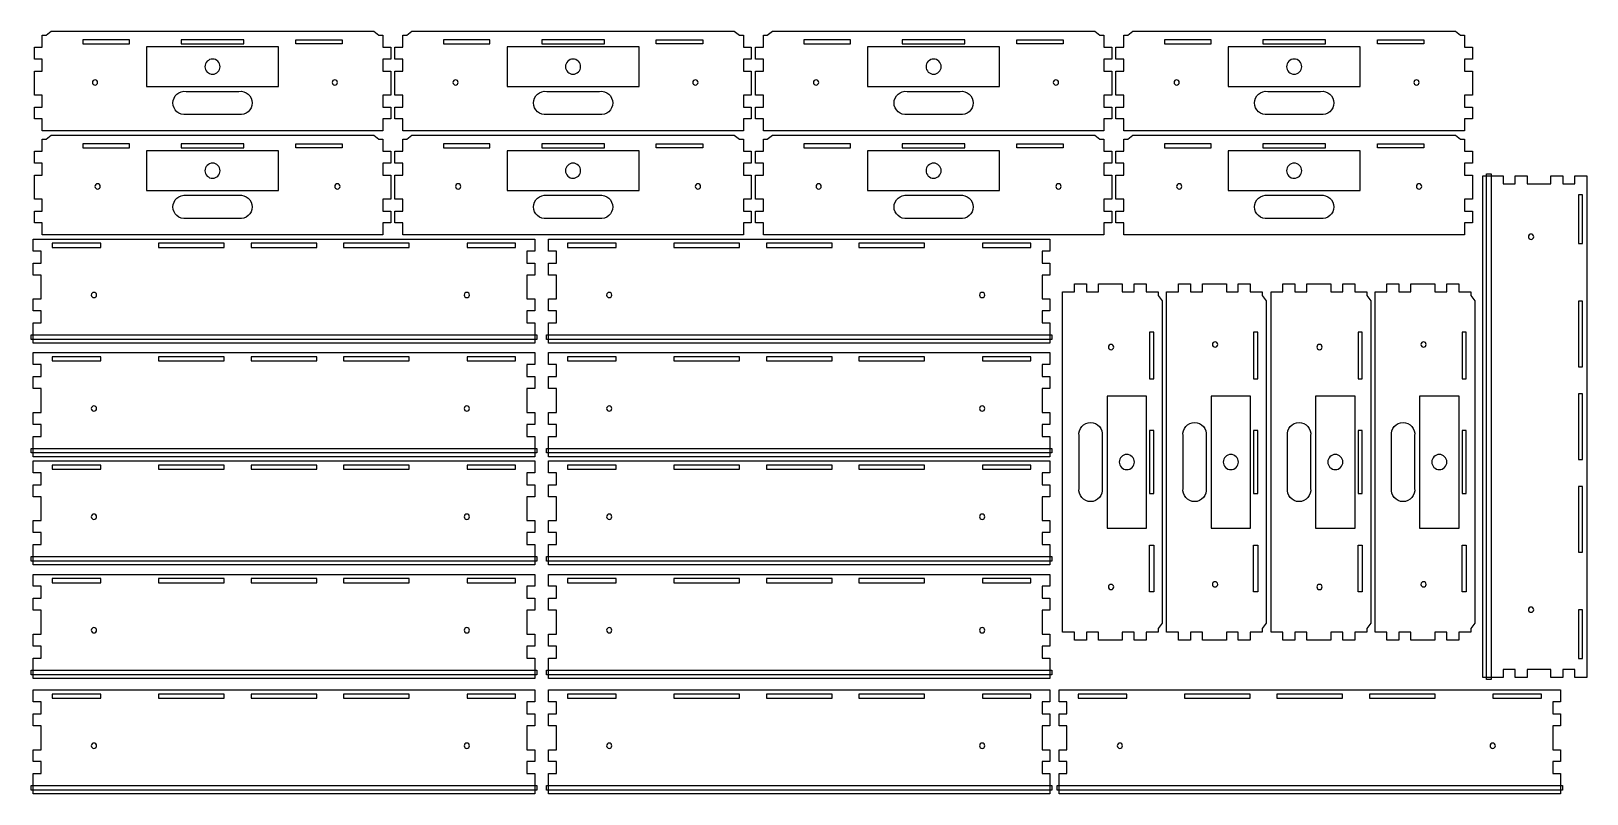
# Model space of a CAD drawing. Extents: x 10 to 2367, y 23 to 1178.
import ezdxf

# ---------------------------------------------------------------- set-up
doc = ezdxf.new("R2010")
doc.units = 0
doc.layers.add('12MM_OSB_REGULAR_DRAWER_HO', color=18, linetype='CONTINUOUS')
doc.layers.add('SSS', color=18, linetype='CONTINUOUS')

msp = doc.modelspace()

# ---------------------------------------------------------------- linework, layer by layer
at = {"layer": '12MM_OSB_REGULAR_DRAWER_HO'}
for points in [[(106.7, 1104.6, 0.414214), (102.7, 1100.6, 0.414214), (106.7, 1096.6, 0.414214), (110.7, 1100.6, 0.414214)], [(470.1, 1104.6, 0.414214), (466.1, 1100.6, 0.414214), (470.1, 1096.6, 0.414214), (474.1, 1100.6, 0.414214)], [(653, 1104.6, 0.414214), (649, 1100.6, 0.414214), (653, 1096.6, 0.414214), (657, 1100.6, 0.414214)], [(1016.4, 1104.6, 0.414214), (1012.4, 1100.6, 0.414214), (1016.4, 1096.6, 0.414214), (1020.4, 1100.6, 0.414214)], [(1199.3, 1104.6, 0.414214), (1195.3, 1100.6, 0.414214), (1199.3, 1096.6, 0.414214), (1203.3, 1100.6, 0.414214)], [(1562.7, 1104.6, 0.414214), (1558.7, 1100.6, 0.414214), (1562.7, 1096.6, 0.414214), (1566.7, 1100.6, 0.414214)], [(1745.6, 1104.6, 0.414214), (1741.6, 1100.6, 0.414214), (1745.6, 1096.6, 0.414214), (1749.6, 1100.6, 0.414214)], [(2109, 1104.6, 0.414214), (2105, 1100.6, 0.414214), (2109, 1096.6, 0.414214), (2113, 1100.6, 0.414214)], [(110.6, 947.1, 0.414214), (106.6, 943.1, 0.414214), (110.6, 939.1, 0.414214), (114.6, 943.1, 0.414214)], [(474, 947.1, 0.414214), (470, 943.1, 0.414214), (474, 939.1, 0.414214), (478, 943.1, 0.414214)], [(656.9, 947.1, 0.414214), (652.9, 943.1, 0.414214), (656.9, 939.1, 0.414214), (660.9, 943.1, 0.414214)], [(1020.3, 947.1, 0.414214), (1016.3, 943.1, 0.414214), (1020.3, 939.1, 0.414214), (1024.3, 943.1, 0.414214)], [(1203.2, 947.1, 0.414214), (1199.2, 943.1, 0.414214), (1203.2, 939.1, 0.414214), (1207.2, 943.1, 0.414214)], [(1566.6, 947.1, 0.414214), (1562.6, 943.1, 0.414214), (1566.6, 939.1, 0.414214), (1570.6, 943.1, 0.414214)], [(1749.5, 947.1, 0.414214), (1745.5, 943.1, 0.414214), (1749.5, 939.1, 0.414214), (1753.5, 943.1, 0.414214)], [(2112.9, 947.1, 0.414214), (2108.9, 943.1, 0.414214), (2112.9, 939.1, 0.414214), (2116.9, 943.1, 0.414214)], [(2282.6, 870.9, 0.414214), (2278.6, 866.9, 0.414214), (2282.6, 862.9, 0.414214), (2286.6, 866.9, 0.414214)], [(101, 778.6, 0.414214), (105, 774.6, 0.414214), (109, 778.6, 0.414214), (105, 782.6, 0.414214)], [(666.1, 778.6, 0.414214), (670.1, 774.6, 0.414214), (674.1, 778.6, 0.414214), (670.1, 782.6, 0.414214)], [(881.8, 778.6, 0.414214), (885.8, 774.6, 0.414214), (889.8, 778.6, 0.414214), (885.8, 782.6, 0.414214)], [(1446.9, 778.6, 0.414214), (1450.9, 774.6, 0.414214), (1454.9, 778.6, 0.414214), (1450.9, 782.6, 0.414214)], [(1807.8, 703.6, 0.414214), (1803.8, 707.6, 0.414214), (1799.8, 703.6, 0.414214), (1803.8, 699.6, 0.414214)], [(2123.7, 703.6, 0.414214), (2119.7, 707.6, 0.414214), (2115.7, 703.6, 0.414214), (2119.7, 699.6, 0.414214)], [(1650.2, 699.7, 0.414214), (1646.2, 703.7, 0.414214), (1642.2, 699.7, 0.414214), (1646.2, 695.7, 0.414214)], [(1966.1, 699.7, 0.414214), (1962.1, 703.7, 0.414214), (1958.1, 699.7, 0.414214), (1962.1, 695.7, 0.414214)], [(101, 606.6, 0.414214), (105, 602.6, 0.414214), (109, 606.6, 0.414214), (105, 610.6, 0.414214)], [(666.1, 606.6, 0.414214), (670.1, 602.6, 0.414214), (674.1, 606.6, 0.414214), (670.1, 610.6, 0.414214)], [(881.8, 606.6, 0.414214), (885.8, 602.6, 0.414214), (889.8, 606.6, 0.414214), (885.8, 610.6, 0.414214)], [(1446.9, 606.6, 0.414214), (1450.9, 602.6, 0.414214), (1454.9, 606.6, 0.414214), (1450.9, 610.6, 0.414214)], [(101, 442.7, 0.414214), (105, 438.7, 0.414214), (109, 442.7, 0.414214), (105, 446.7, 0.414214)], [(666.1, 442.7, 0.414214), (670.1, 438.7, 0.414214), (674.1, 442.7, 0.414214), (670.1, 446.7, 0.414214)], [(881.8, 442.7, 0.414214), (885.8, 438.7, 0.414214), (889.8, 442.7, 0.414214), (885.8, 446.7, 0.414214)], [(1446.9, 442.7, 0.414214), (1450.9, 438.7, 0.414214), (1454.9, 442.7, 0.414214), (1450.9, 446.7, 0.414214)], [(1650.2, 336.3, 0.414214), (1646.2, 340.3, 0.414214), (1642.2, 336.3, 0.414214), (1646.2, 332.3, 0.414214)], [(1807.8, 340.3, 0.414214), (1803.8, 344.3, 0.414214), (1799.8, 340.3, 0.414214), (1803.8, 336.3, 0.414214)], [(1966.1, 336.3, 0.414214), (1962.1, 340.3, 0.414214), (1958.1, 336.3, 0.414214), (1962.1, 332.3, 0.414214)], [(2123.7, 340.3, 0.414214), (2119.7, 344.3, 0.414214), (2115.7, 340.3, 0.414214), (2119.7, 336.3, 0.414214)], [(2282.6, 305.9, 0.414214), (2278.6, 301.9, 0.414214), (2282.6, 297.9, 0.414214), (2286.6, 301.9, 0.414214)], [(101, 270.7, 0.414214), (105, 266.7, 0.414214), (109, 270.7, 0.414214), (105, 274.7, 0.414214)], [(666.1, 270.7, 0.414214), (670.1, 266.7, 0.414214), (674.1, 270.7, 0.414214), (670.1, 274.7, 0.414214)], [(881.8, 270.7, 0.414214), (885.8, 266.7, 0.414214), (889.8, 270.7, 0.414214), (885.8, 274.7, 0.414214)], [(1446.9, 270.7, 0.414214), (1450.9, 266.7, 0.414214), (1454.9, 270.7, 0.414214), (1450.9, 274.7, 0.414214)], [(101, 95.8, 0.414214), (105, 91.8, 0.414214), (109, 95.8, 0.414214), (105, 99.8, 0.414214)], [(666.1, 95.8, 0.414214), (670.1, 91.8, 0.414214), (674.1, 95.8, 0.414214), (670.1, 99.8, 0.414214)], [(881.8, 95.8, 0.414214), (885.8, 91.8, 0.414214), (889.8, 95.8, 0.414214), (885.8, 99.8, 0.414214)], [(1446.9, 95.8, 0.414214), (1450.9, 91.8, 0.414214), (1454.9, 95.8, 0.414214), (1450.9, 99.8, 0.414214)], [(1655.6, 95.8, 0.414214), (1659.6, 91.8, 0.414214), (1663.6, 95.8, 0.414214), (1659.6, 99.8, 0.414214)], [(2220.6, 95.8, 0.414214), (2224.6, 91.8, 0.414214), (2228.6, 95.8, 0.414214), (2224.6, 99.8, 0.414214)]]:
    msp.add_lwpolyline(points, format="xyb", close=True, dxfattribs=at)
at = {"layer": 'SSS'}
for points in [[(14.8, 1154), (26.8, 1154), (26.8, 1172.1), (32.8, 1172.1), (40.4, 1178.3), (529.1, 1178.3), (536.8, 1172.1), (542.8, 1172.1), (542.8, 1154), (554.8, 1154), (554.8, 1135.9), (542.8, 1135.9), (542.8, 1117.8), (554.8, 1117.8), (554.8, 1081.5), (542.8, 1081.5), (542.8, 1063.4), (554.8, 1063.4), (554.8, 1045.3), (542.8, 1045.3), (542.8, 1027.2), (26.8, 1027.2), (26.8, 1045.3), (14.8, 1045.3), (14.8, 1063.4), (26.8, 1063.4), (26.8, 1081.5), (14.8, 1081.5), (14.8, 1117.8), (26.8, 1117.8), (26.8, 1135.9), (14.8, 1135.9)], [(88.3, 1165.3), (88.3, 1159.1), (158.8, 1159.1), (158.8, 1165.3)], [(237.3, 1165.3), (237.3, 1159.1), (332.3, 1159.1), (332.3, 1165.3)], [(410.8, 1159.1), (410.8, 1165.3), (481.3, 1165.3), (481.3, 1159.1)], [(561.1, 1154), (573.1, 1154), (573.1, 1172.1), (579.1, 1172.1), (586.7, 1178.3), (1075.4, 1178.3), (1083.1, 1172.1), (1089.1, 1172.1), (1089.1, 1154), (1101.1, 1154), (1101.1, 1135.9), (1089.1, 1135.9), (1089.1, 1117.8), (1101.1, 1117.8), (1101.1, 1081.5), (1089.1, 1081.5), (1089.1, 1063.4), (1101.1, 1063.4), (1101.1, 1045.3), (1089.1, 1045.3), (1089.1, 1027.2), (573.1, 1027.2), (573.1, 1045.3), (561.1, 1045.3), (561.1, 1063.4), (573.1, 1063.4), (573.1, 1081.5), (561.1, 1081.5), (561.1, 1117.8), (573.1, 1117.8), (573.1, 1135.9), (561.1, 1135.9)], [(634.6, 1165.3), (634.6, 1159.1), (705.1, 1159.1), (705.1, 1165.3)], [(783.6, 1165.3), (783.6, 1159.1), (878.6, 1159.1), (878.6, 1165.3)], [(957.1, 1159.1), (957.1, 1165.3), (1027.6, 1165.3), (1027.6, 1159.1)], [(1107.4, 1154), (1119.4, 1154), (1119.4, 1172.1), (1125.4, 1172.1), (1133, 1178.3), (1621.7, 1178.3), (1629.4, 1172.1), (1635.4, 1172.1), (1635.4, 1154), (1647.4, 1154), (1647.4, 1135.9), (1635.4, 1135.9), (1635.4, 1117.8), (1647.4, 1117.8), (1647.4, 1081.5), (1635.4, 1081.5), (1635.4, 1063.4), (1647.4, 1063.4), (1647.4, 1045.3), (1635.4, 1045.3), (1635.4, 1027.2), (1119.4, 1027.2), (1119.4, 1045.3), (1107.4, 1045.3), (1107.4, 1063.4), (1119.4, 1063.4), (1119.4, 1081.5), (1107.4, 1081.5), (1107.4, 1117.8), (1119.4, 1117.8), (1119.4, 1135.9), (1107.4, 1135.9)], [(1180.9, 1165.3), (1180.9, 1159.1), (1251.4, 1159.1), (1251.4, 1165.3)], [(1329.9, 1165.3), (1329.9, 1159.1), (1424.9, 1159.1), (1424.9, 1165.3)], [(1503.4, 1159.1), (1503.4, 1165.3), (1573.9, 1165.3), (1573.9, 1159.1)], [(1653.7, 1154), (1665.7, 1154), (1665.7, 1172.1), (1671.7, 1172.1), (1679.3, 1178.3), (2168, 1178.3), (2175.7, 1172.1), (2181.7, 1172.1), (2181.7, 1154), (2193.7, 1154), (2193.7, 1135.9), (2181.7, 1135.9), (2181.7, 1117.8), (2193.7, 1117.8), (2193.7, 1081.5), (2181.7, 1081.5), (2181.7, 1063.4), (2193.7, 1063.4), (2193.7, 1045.3), (2181.7, 1045.3), (2181.7, 1027.2), (1665.7, 1027.2), (1665.7, 1045.3), (1653.7, 1045.3), (1653.7, 1063.4), (1665.7, 1063.4), (1665.7, 1081.5), (1653.7, 1081.5), (1653.7, 1117.8), (1665.7, 1117.8), (1665.7, 1135.9), (1653.7, 1135.9)], [(1727.2, 1165.3), (1727.2, 1159.1), (1797.7, 1159.1), (1797.7, 1165.3)], [(1876.2, 1165.3), (1876.2, 1159.1), (1971.2, 1159.1), (1971.2, 1165.3)], [(2049.7, 1159.1), (2049.7, 1165.3), (2120.2, 1165.3), (2120.2, 1159.1)], [(184.8, 1094.5), (384.8, 1094.5), (384.8, 1154.5), (184.8, 1154.5)], [(731.1, 1094.5), (931.1, 1094.5), (931.1, 1154.5), (731.1, 1154.5)], [(1277.4, 1094.5), (1477.4, 1094.5), (1477.4, 1154.5), (1277.4, 1154.5)], [(1823.7, 1094.5), (2023.7, 1094.5), (2023.7, 1154.5), (1823.7, 1154.5)], [(14.8, 996.4), (26.8, 996.4), (26.8, 1014.6), (32.8, 1014.6), (40.4, 1020.8), (529.1, 1020.8), (536.8, 1014.6), (542.8, 1014.6), (542.8, 996.4), (554.8, 996.4), (554.8, 978.3), (542.8, 978.3), (542.8, 960.2), (554.8, 960.2), (554.8, 923.9), (542.8, 923.9), (542.8, 905.8), (554.8, 905.8), (554.8, 887.7), (542.8, 887.7), (542.8, 869.6), (26.8, 869.6), (26.8, 887.7), (14.8, 887.7), (14.8, 905.8), (26.8, 905.8), (26.8, 923.9), (14.8, 923.9), (14.8, 960.2), (26.8, 960.2), (26.8, 978.3), (14.8, 978.3)], [(561.1, 996.4), (573.1, 996.4), (573.1, 1014.6), (579.1, 1014.6), (586.7, 1020.8), (1075.4, 1020.8), (1083.1, 1014.6), (1089.1, 1014.6), (1089.1, 996.4), (1101.1, 996.4), (1101.1, 978.3), (1089.1, 978.3), (1089.1, 960.2), (1101.1, 960.2), (1101.1, 923.9), (1089.1, 923.9), (1089.1, 905.8), (1101.1, 905.8), (1101.1, 887.7), (1089.1, 887.7), (1089.1, 869.6), (573.1, 869.6), (573.1, 887.7), (561.1, 887.7), (561.1, 905.8), (573.1, 905.8), (573.1, 923.9), (561.1, 923.9), (561.1, 960.2), (573.1, 960.2), (573.1, 978.3), (561.1, 978.3)], [(1107.4, 996.4), (1119.4, 996.4), (1119.4, 1014.6), (1125.4, 1014.6), (1133, 1020.8), (1621.7, 1020.8), (1629.4, 1014.6), (1635.4, 1014.6), (1635.4, 996.4), (1647.4, 996.4), (1647.4, 978.3), (1635.4, 978.3), (1635.4, 960.2), (1647.4, 960.2), (1647.4, 923.9), (1635.4, 923.9), (1635.4, 905.8), (1647.4, 905.8), (1647.4, 887.7), (1635.4, 887.7), (1635.4, 869.6), (1119.4, 869.6), (1119.4, 887.7), (1107.4, 887.7), (1107.4, 905.8), (1119.4, 905.8), (1119.4, 923.9), (1107.4, 923.9), (1107.4, 960.2), (1119.4, 960.2), (1119.4, 978.3), (1107.4, 978.3)], [(1653.7, 996.4), (1665.7, 996.4), (1665.7, 1014.6), (1671.7, 1014.6), (1679.3, 1020.8), (2168, 1020.8), (2175.7, 1014.6), (2181.7, 1014.6), (2181.7, 996.4), (2193.7, 996.4), (2193.7, 978.3), (2181.7, 978.3), (2181.7, 960.2), (2193.7, 960.2), (2193.7, 923.9), (2181.7, 923.9), (2181.7, 905.8), (2193.7, 905.8), (2193.7, 887.7), (2181.7, 887.7), (2181.7, 869.6), (1665.7, 869.6), (1665.7, 887.7), (1653.7, 887.7), (1653.7, 905.8), (1665.7, 905.8), (1665.7, 923.9), (1653.7, 923.9), (1653.7, 960.2), (1665.7, 960.2), (1665.7, 978.3), (1653.7, 978.3)], [(88.3, 1007.7), (88.3, 1001.5), (158.8, 1001.5), (158.8, 1007.7)], [(184.8, 936.9), (384.8, 936.9), (384.8, 996.9), (184.8, 996.9)], [(237.3, 1007.7), (237.3, 1001.5), (332.3, 1001.5), (332.3, 1007.7)], [(410.8, 1001.5), (410.8, 1007.7), (481.3, 1007.7), (481.3, 1001.5)], [(634.6, 1007.7), (634.6, 1001.5), (705.1, 1001.5), (705.1, 1007.7)], [(731.1, 936.9), (931.1, 936.9), (931.1, 996.9), (731.1, 996.9)], [(783.6, 1007.7), (783.6, 1001.5), (878.6, 1001.5), (878.6, 1007.7)], [(957.1, 1001.5), (957.1, 1007.7), (1027.6, 1007.7), (1027.6, 1001.5)], [(1180.9, 1007.7), (1180.9, 1001.5), (1251.4, 1001.5), (1251.4, 1007.7)], [(1277.4, 936.9), (1477.4, 936.9), (1477.4, 996.9), (1277.4, 996.9)], [(1329.9, 1007.7), (1329.9, 1001.5), (1424.9, 1001.5), (1424.9, 1007.7)], [(1503.4, 1001.5), (1503.4, 1007.7), (1573.9, 1007.7), (1573.9, 1001.5)], [(1727.2, 1007.7), (1727.2, 1001.5), (1797.7, 1001.5), (1797.7, 1007.7)], [(1823.7, 936.9), (2023.7, 936.9), (2023.7, 996.9), (1823.7, 996.9)], [(1876.2, 1007.7), (1876.2, 1001.5), (1971.2, 1001.5), (1971.2, 1007.7)], [(2049.7, 1001.5), (2049.7, 1007.7), (2120.2, 1007.7), (2120.2, 1001.5)], [(2209.6, 959.1), (2240.3, 959.1), (2240.3, 947.1), (2258.5, 947.1), (2258.5, 959.1), (2276.6, 959.1), (2276.6, 947.1), (2312.8, 947.1), (2312.8, 959.1), (2331, 959.1), (2331, 947.1), (2349.1, 947.1), (2349.1, 959.1), (2367.2, 959.1), (2367.2, 199.1), (2349.1, 199.1), (2349.1, 211.1), (2331, 211.1), (2331, 199.1), (2312.8, 199.1), (2312.8, 211.1), (2276.6, 211.1), (2276.6, 199.1), (2258.5, 199.1), (2258.5, 211.1), (2240.3, 211.1), (2240.3, 199.1), (2209.6, 199.1)], [(2215.2, 962.1), (2222.2, 962.1), (2222.2, 196.1), (2215.2, 196.1)], [(2354.6, 930.1), (2354.6, 856.6), (2360.8, 856.6), (2360.8, 930.1)], [(12.9, 705.7), (12.9, 736.4), (24.9, 736.4), (24.9, 754.5), (12.9, 754.5), (12.9, 772.6), (24.9, 772.6), (24.9, 808.9), (12.9, 808.9), (12.9, 827), (24.9, 827), (24.9, 845.1), (12.9, 845.1), (12.9, 863.3), (772.9, 863.3), (772.9, 845.1), (760.9, 845.1), (760.9, 827), (772.9, 827), (772.9, 808.9), (760.9, 808.9), (760.9, 772.6), (772.9, 772.6), (772.9, 754.5), (760.9, 754.5), (760.9, 736.4), (772.9, 736.4), (772.9, 705.7)], [(41.9, 850.7), (115.4, 850.7), (115.4, 856.9), (41.9, 856.9)], [(202.9, 850.7), (302.4, 850.7), (302.4, 856.9), (202.9, 856.9)], [(343.1, 850.7), (442.6, 850.7), (442.6, 856.9), (343.1, 856.9)], [(483.4, 850.7), (582.9, 850.7), (582.9, 856.9), (483.4, 856.9)], [(670.4, 850.7), (743.9, 850.7), (743.9, 856.9), (670.4, 856.9)], [(793.7, 705.7), (793.7, 736.4), (805.7, 736.4), (805.7, 754.5), (793.7, 754.5), (793.7, 772.6), (805.7, 772.6), (805.7, 808.9), (793.7, 808.9), (793.7, 827), (805.7, 827), (805.7, 845.1), (793.7, 845.1), (793.7, 863.3), (1553.7, 863.3), (1553.7, 845.1), (1541.7, 845.1), (1541.7, 827), (1553.7, 827), (1553.7, 808.9), (1541.7, 808.9), (1541.7, 772.6), (1553.7, 772.6), (1553.7, 754.5), (1541.7, 754.5), (1541.7, 736.4), (1553.7, 736.4), (1553.7, 705.7)], [(822.7, 850.7), (896.2, 850.7), (896.2, 856.9), (822.7, 856.9)], [(983.7, 850.7), (1083.2, 850.7), (1083.2, 856.9), (983.7, 856.9)], [(1123.9, 850.7), (1223.4, 850.7), (1223.4, 856.9), (1123.9, 856.9)], [(1264.2, 850.7), (1363.7, 850.7), (1363.7, 856.9), (1264.2, 856.9)], [(1451.2, 850.7), (1524.7, 850.7), (1524.7, 856.9), (1451.2, 856.9)], [(1699.6, 795.6), (1699.6, 783.6), (1717.7, 783.6), (1717.7, 777.6), (1723.9, 769.9), (1723.9, 281.3), (1717.7, 273.6), (1717.7, 267.6), (1699.6, 267.6), (1699.6, 255.6), (1681.4, 255.6), (1681.4, 267.6), (1663.3, 267.6), (1663.3, 255.6), (1627.1, 255.6), (1627.1, 267.6), (1608.9, 267.6), (1608.9, 255.6), (1590.8, 255.6), (1590.8, 267.6), (1572.7, 267.6), (1572.7, 783.6), (1590.8, 783.6), (1590.8, 795.6), (1608.9, 795.6), (1608.9, 783.6), (1627.1, 783.6), (1627.1, 795.6), (1663.3, 795.6), (1663.3, 783.6), (1681.4, 783.6), (1681.4, 795.6)], [(1857.2, 795.6), (1857.2, 783.6), (1875.3, 783.6), (1875.3, 777.6), (1881.5, 769.9), (1881.5, 281.3), (1875.3, 273.6), (1875.3, 267.6), (1857.2, 267.6), (1857.2, 255.6), (1839, 255.6), (1839, 267.6), (1820.9, 267.6), (1820.9, 255.6), (1784.7, 255.6), (1784.7, 267.6), (1766.5, 267.6), (1766.5, 255.6), (1748.4, 255.6), (1748.4, 267.6), (1730.3, 267.6), (1730.3, 783.6), (1748.4, 783.6), (1748.4, 795.6), (1766.5, 795.6), (1766.5, 783.6), (1784.7, 783.6), (1784.7, 795.6), (1820.9, 795.6), (1820.9, 783.6), (1839, 783.6), (1839, 795.6)], [(2015.5, 795.6), (2015.5, 783.6), (2033.6, 783.6), (2033.6, 777.6), (2039.8, 769.9), (2039.8, 281.3), (2033.6, 273.6), (2033.6, 267.6), (2015.5, 267.6), (2015.5, 255.6), (1997.4, 255.6), (1997.4, 267.6), (1979.2, 267.6), (1979.2, 255.6), (1943, 255.6), (1943, 267.6), (1924.9, 267.6), (1924.9, 255.6), (1906.7, 255.6), (1906.7, 267.6), (1888.6, 267.6), (1888.6, 783.6), (1906.7, 783.6), (1906.7, 795.6), (1924.9, 795.6), (1924.9, 783.6), (1943, 783.6), (1943, 795.6), (1979.2, 795.6), (1979.2, 783.6), (1997.4, 783.6), (1997.4, 795.6)], [(2173.1, 795.6), (2173.1, 783.6), (2191.2, 783.6), (2191.2, 777.6), (2197.4, 769.9), (2197.4, 281.3), (2191.2, 273.6), (2191.2, 267.6), (2173.1, 267.6), (2173.1, 255.6), (2155, 255.6), (2155, 267.6), (2136.8, 267.6), (2136.8, 255.6), (2100.6, 255.6), (2100.6, 267.6), (2082.5, 267.6), (2082.5, 255.6), (2064.3, 255.6), (2064.3, 267.6), (2046.2, 267.6), (2046.2, 783.6), (2064.3, 783.6), (2064.3, 795.6), (2082.5, 795.6), (2082.5, 783.6), (2100.6, 783.6), (2100.6, 795.6), (2136.8, 795.6), (2136.8, 783.6), (2155, 783.6), (2155, 795.6)], [(2354.6, 769.1), (2354.6, 669.6), (2360.8, 669.6), (2360.8, 769.1)], [(9.9, 711.3), (9.9, 718.3), (775.9, 718.3), (775.9, 711.3)], [(790.7, 711.3), (790.7, 718.3), (1556.7, 718.3), (1556.7, 711.3)], [(1710.8, 722.1), (1704.6, 722.1), (1704.6, 651.6), (1710.8, 651.6)], [(1868.4, 722.1), (1862.2, 722.1), (1862.2, 651.6), (1868.4, 651.6)], [(2026.7, 722.1), (2020.5, 722.1), (2020.5, 651.6), (2026.7, 651.6)], [(2184.3, 722.1), (2178.1, 722.1), (2178.1, 651.6), (2184.3, 651.6)], [(12.9, 533.7), (12.9, 564.4), (24.9, 564.4), (24.9, 582.5), (12.9, 582.5), (12.9, 600.6), (24.9, 600.6), (24.9, 636.9), (12.9, 636.9), (12.9, 655), (24.9, 655), (24.9, 673.1), (12.9, 673.1), (12.9, 691.3), (772.9, 691.3), (772.9, 673.1), (760.9, 673.1), (760.9, 655), (772.9, 655), (772.9, 636.9), (760.9, 636.9), (760.9, 600.6), (772.9, 600.6), (772.9, 582.5), (760.9, 582.5), (760.9, 564.4), (772.9, 564.4), (772.9, 533.7)], [(41.9, 678.7), (115.4, 678.7), (115.4, 684.9), (41.9, 684.9)], [(202.9, 678.7), (302.4, 678.7), (302.4, 684.9), (202.9, 684.9)], [(343.1, 678.7), (442.6, 678.7), (442.6, 684.9), (343.1, 684.9)], [(483.4, 678.7), (582.9, 678.7), (582.9, 684.9), (483.4, 684.9)], [(670.4, 678.7), (743.9, 678.7), (743.9, 684.9), (670.4, 684.9)], [(793.7, 533.7), (793.7, 564.4), (805.7, 564.4), (805.7, 582.5), (793.7, 582.5), (793.7, 600.6), (805.7, 600.6), (805.7, 636.9), (793.7, 636.9), (793.7, 655), (805.7, 655), (805.7, 673.1), (793.7, 673.1), (793.7, 691.3), (1553.7, 691.3), (1553.7, 673.1), (1541.7, 673.1), (1541.7, 655), (1553.7, 655), (1553.7, 636.9), (1541.7, 636.9), (1541.7, 600.6), (1553.7, 600.6), (1553.7, 582.5), (1541.7, 582.5), (1541.7, 564.4), (1553.7, 564.4), (1553.7, 533.7)], [(822.7, 678.7), (896.2, 678.7), (896.2, 684.9), (822.7, 684.9)], [(983.7, 678.7), (1083.2, 678.7), (1083.2, 684.9), (983.7, 684.9)], [(1123.9, 678.7), (1223.4, 678.7), (1223.4, 684.9), (1123.9, 684.9)], [(1264.2, 678.7), (1363.7, 678.7), (1363.7, 684.9), (1264.2, 684.9)], [(1451.2, 678.7), (1524.7, 678.7), (1524.7, 684.9), (1451.2, 684.9)], [(1640.1, 625.6), (1640.1, 425.6), (1700.1, 425.6), (1700.1, 625.6)], [(1797.7, 625.6), (1797.7, 425.6), (1857.7, 425.6), (1857.7, 625.6)], [(1956, 625.6), (1956, 425.6), (2016, 425.6), (2016, 625.6)], [(2113.6, 625.6), (2113.6, 425.6), (2173.6, 425.6), (2173.6, 625.6)], [(2354.6, 628.9), (2354.6, 529.4), (2360.8, 529.4), (2360.8, 628.9)], [(1710.8, 573.1), (1704.6, 573.1), (1704.6, 478.1), (1710.8, 478.1)], [(1868.4, 573.1), (1862.2, 573.1), (1862.2, 478.1), (1868.4, 478.1)], [(2026.7, 573.1), (2020.5, 573.1), (2020.5, 478.1), (2026.7, 478.1)], [(2184.3, 573.1), (2178.1, 573.1), (2178.1, 478.1), (2184.3, 478.1)], [(9.9, 539.3), (9.9, 546.3), (775.9, 546.3), (775.9, 539.3)], [(790.7, 539.3), (790.7, 546.3), (1556.7, 546.3), (1556.7, 539.3)], [(12.9, 369.8), (12.9, 400.5), (24.9, 400.5), (24.9, 418.6), (12.9, 418.6), (12.9, 436.8), (24.9, 436.8), (24.9, 473), (12.9, 473), (12.9, 491.1), (24.9, 491.1), (24.9, 509.3), (12.9, 509.3), (12.9, 527.4), (772.9, 527.4), (772.9, 509.3), (760.9, 509.3), (760.9, 491.1), (772.9, 491.1), (772.9, 473), (760.9, 473), (760.9, 436.8), (772.9, 436.8), (772.9, 418.6), (760.9, 418.6), (760.9, 400.5), (772.9, 400.5), (772.9, 369.8)], [(41.9, 514.8), (115.4, 514.8), (115.4, 521), (41.9, 521)], [(202.9, 514.8), (302.4, 514.8), (302.4, 521), (202.9, 521)], [(343.1, 514.8), (442.6, 514.8), (442.6, 521), (343.1, 521)], [(483.4, 514.8), (582.9, 514.8), (582.9, 521), (483.4, 521)], [(670.4, 514.8), (743.9, 514.8), (743.9, 521), (670.4, 521)], [(793.7, 369.8), (793.7, 400.5), (805.7, 400.5), (805.7, 418.6), (793.7, 418.6), (793.7, 436.8), (805.7, 436.8), (805.7, 473), (793.7, 473), (793.7, 491.1), (805.7, 491.1), (805.7, 509.3), (793.7, 509.3), (793.7, 527.4), (1553.7, 527.4), (1553.7, 509.3), (1541.7, 509.3), (1541.7, 491.1), (1553.7, 491.1), (1553.7, 473), (1541.7, 473), (1541.7, 436.8), (1553.7, 436.8), (1553.7, 418.6), (1541.7, 418.6), (1541.7, 400.5), (1553.7, 400.5), (1553.7, 369.8)], [(822.7, 514.8), (896.2, 514.8), (896.2, 521), (822.7, 521)], [(983.7, 514.8), (1083.2, 514.8), (1083.2, 521), (983.7, 521)], [(1123.9, 514.8), (1223.4, 514.8), (1223.4, 521), (1123.9, 521)], [(1264.2, 514.8), (1363.7, 514.8), (1363.7, 521), (1264.2, 521)], [(1451.2, 514.8), (1524.7, 514.8), (1524.7, 521), (1451.2, 521)], [(2354.6, 488.6), (2354.6, 389.1), (2360.8, 389.1), (2360.8, 488.6)], [(9.9, 375.4), (9.9, 382.4), (775.9, 382.4), (775.9, 375.4)], [(790.7, 375.4), (790.7, 382.4), (1556.7, 382.4), (1556.7, 375.4)], [(1704.6, 399.6), (1710.8, 399.6), (1710.8, 329.1), (1704.6, 329.1)], [(1862.2, 399.6), (1868.4, 399.6), (1868.4, 329.1), (1862.2, 329.1)], [(2020.5, 399.6), (2026.7, 399.6), (2026.7, 329.1), (2020.5, 329.1)], [(2178.1, 399.6), (2184.3, 399.6), (2184.3, 329.1), (2178.1, 329.1)], [(12.9, 197.8), (12.9, 228.5), (24.9, 228.5), (24.9, 246.6), (12.9, 246.6), (12.9, 264.8), (24.9, 264.8), (24.9, 301), (12.9, 301), (12.9, 319.1), (24.9, 319.1), (24.9, 337.3), (12.9, 337.3), (12.9, 355.4), (772.9, 355.4), (772.9, 337.3), (760.9, 337.3), (760.9, 319.1), (772.9, 319.1), (772.9, 301), (760.9, 301), (760.9, 264.8), (772.9, 264.8), (772.9, 246.6), (760.9, 246.6), (760.9, 228.5), (772.9, 228.5), (772.9, 197.8)], [(793.7, 197.8), (793.7, 228.5), (805.7, 228.5), (805.7, 246.6), (793.7, 246.6), (793.7, 264.8), (805.7, 264.8), (805.7, 301), (793.7, 301), (793.7, 319.1), (805.7, 319.1), (805.7, 337.3), (793.7, 337.3), (793.7, 355.4), (1553.7, 355.4), (1553.7, 337.3), (1541.7, 337.3), (1541.7, 319.1), (1553.7, 319.1), (1553.7, 301), (1541.7, 301), (1541.7, 264.8), (1553.7, 264.8), (1553.7, 246.6), (1541.7, 246.6), (1541.7, 228.5), (1553.7, 228.5), (1553.7, 197.8)], [(41.9, 342.8), (115.4, 342.8), (115.4, 349), (41.9, 349)], [(202.9, 342.8), (302.4, 342.8), (302.4, 349), (202.9, 349)], [(343.1, 342.8), (442.6, 342.8), (442.6, 349), (343.1, 349)], [(483.4, 342.8), (582.9, 342.8), (582.9, 349), (483.4, 349)], [(670.4, 342.8), (743.9, 342.8), (743.9, 349), (670.4, 349)], [(822.7, 342.8), (896.2, 342.8), (896.2, 349), (822.7, 349)], [(983.7, 342.8), (1083.2, 342.8), (1083.2, 349), (983.7, 349)], [(1123.9, 342.8), (1223.4, 342.8), (1223.4, 349), (1123.9, 349)], [(1264.2, 342.8), (1363.7, 342.8), (1363.7, 349), (1264.2, 349)], [(1451.2, 342.8), (1524.7, 342.8), (1524.7, 349), (1451.2, 349)], [(2354.6, 301.6), (2354.6, 228.1), (2360.8, 228.1), (2360.8, 301.6)], [(9.9, 203.4), (9.9, 210.4), (775.9, 210.4), (775.9, 203.4)], [(790.7, 203.4), (790.7, 210.4), (1556.7, 210.4), (1556.7, 203.4)], [(12.9, 22.9), (12.9, 53.6), (24.9, 53.6), (24.9, 71.7), (12.9, 71.7), (12.9, 89.8), (24.9, 89.8), (24.9, 126.1), (12.9, 126.1), (12.9, 144.2), (24.9, 144.2), (24.9, 162.3), (12.9, 162.3), (12.9, 180.4), (772.9, 180.4), (772.9, 162.3), (760.9, 162.3), (760.9, 144.2), (772.9, 144.2), (772.9, 126.1), (760.9, 126.1), (760.9, 89.8), (772.9, 89.8), (772.9, 71.7), (760.9, 71.7), (760.9, 53.6), (772.9, 53.6), (772.9, 22.9)], [(41.9, 167.8), (115.4, 167.8), (115.4, 174), (41.9, 174)], [(202.9, 167.8), (302.4, 167.8), (302.4, 174), (202.9, 174)], [(343.1, 167.8), (442.6, 167.8), (442.6, 174), (343.1, 174)], [(483.4, 167.8), (582.9, 167.8), (582.9, 174), (483.4, 174)], [(670.4, 167.8), (743.9, 167.8), (743.9, 174), (670.4, 174)], [(793.7, 22.9), (793.7, 53.6), (805.7, 53.6), (805.7, 71.7), (793.7, 71.7), (793.7, 89.8), (805.7, 89.8), (805.7, 126.1), (793.7, 126.1), (793.7, 144.2), (805.7, 144.2), (805.7, 162.3), (793.7, 162.3), (793.7, 180.4), (1553.7, 180.4), (1553.7, 162.3), (1541.7, 162.3), (1541.7, 144.2), (1553.7, 144.2), (1553.7, 126.1), (1541.7, 126.1), (1541.7, 89.8), (1553.7, 89.8), (1553.7, 71.7), (1541.7, 71.7), (1541.7, 53.6), (1553.7, 53.6), (1553.7, 22.9)], [(822.7, 167.8), (896.2, 167.8), (896.2, 174), (822.7, 174)], [(983.7, 167.8), (1083.2, 167.8), (1083.2, 174), (983.7, 174)], [(1123.9, 167.8), (1223.4, 167.8), (1223.4, 174), (1123.9, 174)], [(1264.2, 167.8), (1363.7, 167.8), (1363.7, 174), (1264.2, 174)], [(1451.2, 167.8), (1524.7, 167.8), (1524.7, 174), (1451.2, 174)], [(1567.4, 22.9), (1567.4, 53.6), (1579.4, 53.6), (1579.4, 71.7), (1567.4, 71.7), (1567.4, 89.8), (1579.4, 89.8), (1579.4, 126.1), (1567.4, 126.1), (1567.4, 144.2), (1579.4, 144.2), (1579.4, 162.3), (1567.4, 162.3), (1567.4, 180.4), (2327.4, 180.4), (2327.4, 162.3), (2315.4, 162.3), (2315.4, 144.2), (2327.4, 144.2), (2327.4, 126.1), (2315.4, 126.1), (2315.4, 89.8), (2327.4, 89.8), (2327.4, 71.7), (2315.4, 71.7), (2315.4, 53.6), (2327.4, 53.6), (2327.4, 22.9)], [(1596.4, 167.8), (1669.9, 167.8), (1669.9, 174), (1596.4, 174)], [(1757.4, 167.8), (1856.9, 167.8), (1856.9, 174), (1757.4, 174)], [(1897.6, 167.8), (1997.1, 167.8), (1997.1, 174), (1897.6, 174)], [(2037.9, 167.8), (2137.4, 167.8), (2137.4, 174), (2037.9, 174)], [(2224.9, 167.8), (2298.4, 167.8), (2298.4, 174), (2224.9, 174)], [(9.9, 28.4), (9.9, 35.4), (775.9, 35.4), (775.9, 28.4)], [(790.7, 28.4), (790.7, 35.4), (1556.7, 35.4), (1556.7, 28.4)], [(1564.4, 28.4), (1564.4, 35.4), (2330.4, 35.4), (2330.4, 28.4)]]:
    msp.add_lwpolyline(points, close=True, dxfattribs=at)
for points in [[(284.8, 1136, 0.414214), (273.3, 1124.5, 0.414214), (284.8, 1113.1, 0.414214), (296.2, 1124.5, 0.414214)], [(831.1, 1136, 0.414214), (819.6, 1124.5, 0.414214), (831.1, 1113.1, 0.414214), (842.5, 1124.5, 0.414214)], [(1377.4, 1136, 0.414214), (1365.9, 1124.5, 0.414214), (1377.4, 1113.1, 0.414214), (1388.8, 1124.5, 0.414214)], [(1923.7, 1136, 0.414214), (1912.2, 1124.5, 0.414214), (1923.7, 1113.1, 0.414214), (1935.1, 1124.5, 0.414214)], [(244.8, 1087.1), (324.8, 1087.1, -0.453768), (344.8, 1069.6, -0.453768), (324.8, 1052.1), (244.8, 1052.1, -0.453768), (224.8, 1069.6, -0.453768)], [(791.1, 1087.1), (871.1, 1087.1, -0.453768), (891.1, 1069.6, -0.453768), (871.1, 1052.1), (791.1, 1052.1, -0.453768), (771.1, 1069.6, -0.453768)], [(1337.4, 1087.1), (1417.4, 1087.1, -0.453768), (1437.4, 1069.6, -0.453768), (1417.4, 1052.1), (1337.4, 1052.1, -0.453768), (1317.4, 1069.6, -0.453768)], [(1883.7, 1087.1), (1963.7, 1087.1, -0.453768), (1983.7, 1069.6, -0.453768), (1963.7, 1052.1), (1883.7, 1052.1, -0.453768), (1863.7, 1069.6, -0.453768)], [(284.8, 978.4, 0.414214), (273.3, 966.9, 0.414214), (284.8, 955.5, 0.414214), (296.2, 966.9, 0.414214)], [(831.1, 978.4, 0.414214), (819.6, 966.9, 0.414214), (831.1, 955.5, 0.414214), (842.5, 966.9, 0.414214)], [(1377.4, 978.4, 0.414214), (1365.9, 966.9, 0.414214), (1377.4, 955.5, 0.414214), (1388.8, 966.9, 0.414214)], [(1923.7, 978.4, 0.414214), (1912.2, 966.9, 0.414214), (1923.7, 955.5, 0.414214), (1935.1, 966.9, 0.414214)], [(244.8, 929.6), (324.8, 929.6, -0.453768), (344.8, 912.1, -0.453768), (324.8, 894.6), (244.8, 894.6, -0.453768), (224.8, 912.1, -0.453768)], [(791.1, 929.6), (871.1, 929.6, -0.453768), (891.1, 912.1, -0.453768), (871.1, 894.6), (791.1, 894.6, -0.453768), (771.1, 912.1, -0.453768)], [(1337.4, 929.6), (1417.4, 929.6, -0.453768), (1437.4, 912.1, -0.453768), (1417.4, 894.6), (1337.4, 894.6, -0.453768), (1317.4, 912.1, -0.453768)], [(1883.7, 929.6), (1963.7, 929.6, -0.453768), (1983.7, 912.1, -0.453768), (1963.7, 894.6), (1883.7, 894.6, -0.453768), (1863.7, 912.1, -0.453768)], [(1632.7, 565.6), (1632.7, 485.6, -0.453768), (1615.2, 465.6, -0.453768), (1597.7, 485.6), (1597.7, 565.6, -0.453768), (1615.2, 585.6, -0.453768)], [(1790.3, 565.6), (1790.3, 485.6, -0.453768), (1772.8, 465.6, -0.453768), (1755.3, 485.6), (1755.3, 565.6, -0.453768), (1772.8, 585.6, -0.453768)], [(1948.6, 565.6), (1948.6, 485.6, -0.453768), (1931.1, 465.6, -0.453768), (1913.6, 485.6), (1913.6, 565.6, -0.453768), (1931.1, 585.6, -0.453768)], [(2106.2, 565.6), (2106.2, 485.6, -0.453768), (2088.7, 465.6, -0.453768), (2071.2, 485.6), (2071.2, 565.6, -0.453768), (2088.7, 585.6, -0.453768)], [(1681.5, 525.6, 0.414214), (1670.1, 537, 0.414214), (1658.6, 525.6, 0.414214), (1670.1, 514.1, 0.414214)], [(1839.1, 525.6, 0.414214), (1827.7, 537, 0.414214), (1816.2, 525.6, 0.414214), (1827.7, 514.1, 0.414214)], [(1997.4, 525.6, 0.414214), (1986, 537, 0.414214), (1974.6, 525.6, 0.414214), (1986, 514.1, 0.414214)], [(2155, 525.6, 0.414214), (2143.6, 537, 0.414214), (2132.2, 525.6, 0.414214), (2143.6, 514.1, 0.414214)]]:
    msp.add_lwpolyline(points, format="xyb", close=True, dxfattribs=at)

doc.saveas('drawing.dxf')
